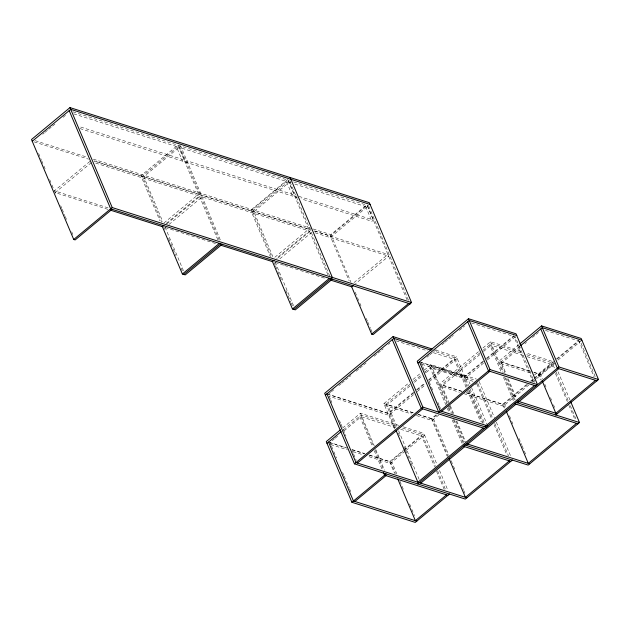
<?xml version="1.0" encoding="UTF-8"?>
<svg xmlns="http://www.w3.org/2000/svg" width="630" height="630" viewBox="0 0 630 630"><rect width="100%" height="100%" fill="white"/><g stroke="black" fill="none" stroke-linecap="round" stroke-linejoin="round"><path stroke-width="0.47" stroke-dasharray="3.15 2.36" d="M42.722 134.229L44.226 132.977M44.982 132.355L47.998 129.851M48.754 129.229L51.77 126.724M52.518 126.102L55.534 123.598M63.079 117.345L66.095 114.841M89.854 161.445L54.416 190.835L108.494 208.01M91.35 162.587L55.157 192.599L108.313 209.483M79.963 128.575L182.535 161.162L184.07 159.886L79.64 126.709M185.385 162.067L186.921 160.792L294.155 194.859L292.619 196.135L185.385 162.067L179.164 147.341L286.398 181.401L292.619 196.135M163.91 223.02L198.592 194.253L94.153 161.083M166.162 223.54L199.34 196.024L94.902 162.847M166.761 223.926L201.442 195.158L308.676 229.225L274.743 257.363M169.013 224.445L202.191 196.93L309.425 230.989L276.247 258.505M287.886 179.408L251.669 209.451L271.821 257.166M252.409 211.223L289.391 180.55L330.419 277.783M290.784 181.03L253.843 211.672L273.247 257.623M291.107 182.897L289.249 182.306L295.47 197.04L297.006 195.765L373.433 220.043L371.889 221.319L301.061 198.812M277.594 258.268L311.527 230.131M279.854 258.788L311.519 232.525M313.157 228.989L330.86 234.612L367.085 204.569M294.84 184.086L365.668 206.585L367.211 205.309L373.433 220.043M408.516 300.337L368.558 205.734L331.608 236.376L313.905 230.753M354.021 282.547L387.946 254.41L388.694 256.174L355.525 283.689M330.616 392.411L328.356 394.278L330.27 398.806M331.364 391.789L334.365 389.301M338.877 385.56L341.129 383.694M341.877 383.072L344.886 380.575M345.634 379.953L348.634 377.464M349.39 376.842L350.894 375.598M356.147 371.235L359.155 368.747M359.903 368.125L362.904 365.628M363.66 365.006L366.66 362.518M374.173 356.289L377.173 353.792M377.929 353.17L380.93 350.682M381.685 350.059L383.182 348.815M388.442 344.452L389.946 343.208M426.943 357.21L429.203 355.336M429.959 354.714L432.975 352.209M433.724 351.587L436.74 349.083M442.016 344.712L444.276 342.83M445.032 342.208L448.048 339.712M448.796 339.082L451.064 337.207M451.812 336.585L453.324 335.333M459.349 330.333L462.365 327.836M463.121 327.206L464.625 325.954M342.625 428.022L360.478 413.217L398.672 425.352M343.374 429.794L361.218 414.989L396.624 426.234M332.199 440.693L334.428 438.85M335.168 438.236L338.129 435.771M344.059 430.857L361.108 416.721L373.748 446.631M394.522 428.888L383.859 403.641L409.24 382.591M412.973 379.496L420.438 373.307M424.179 370.204L430.896 364.636L476.548 379.134M409.988 384.355L384.607 405.413L411.626 413.997M413.713 381.276L421.187 375.07M424.888 372.007L431.644 366.4L475.43 380.315M409.917 386.048L387.568 404.586L396.727 426.258M414.39 382.347L421.84 376.165M426.313 372.456L431.526 368.133L446.788 404.247M413.571 392.262L388.009 413.461L329.309 394.821M416.58 389.773L424.848 382.914M428.605 379.795L456.427 356.722L468.633 385.623M413.65 392.947L388.868 413.501L394.978 427.975M417.406 389.836L424.919 383.607M428.668 380.488L454.206 359.313L466.05 387.356M413.571 394.648L388.749 415.233L329.12 396.286M417.32 391.537L425.597 384.678M429.345 381.567L457.167 358.486L433.881 351.091M478.43 351.729L439.189 384.276L461.554 391.38M482.958 347.973L490.502 341.72L522.183 351.784M479.934 352.871L439.937 386.04L459.506 392.254M482.926 350.39L491.25 343.484L522.931 353.548M479.824 354.595L441.362 386.497L448.253 402.814M483.596 351.469L491.14 345.216L502.622 372.409M482.832 361.344L464.719 376.362L420.927 362.455M486.604 358.21L513.773 335.68M483.651 361.415L464.042 377.677L467.436 385.71M486.667 358.911L513.812 336.396L533.051 381.93M483.58 363.108L465.468 378.126L421.675 364.219M487.337 359.99L516.781 335.57M519.057 344.555L498.802 361.36L532.878 372.18M418.328 414.595L431.377 418.737L436.598 414.406M436.708 415.068L432.235 418.777L447.875 455.797M519.805 346.327L499.551 363.124L530.862 373.07M438.874 414.902L432.125 420.509L416.28 415.477M448.544 406.885L450.056 405.633M475.382 384.631L477.619 382.772M520.459 347.413L500.976 363.581L505.118 373.401M524.955 343.689L526.459 342.444M532.452 337.467L535.453 334.987M536.201 334.365L538.445 332.498M369.125 455.206L389.623 461.719L403.011 450.615M403.751 450.001L423.833 433.345L437.212 465.027M403.082 451.308L390.482 461.758L395.459 473.54M403.822 450.694L421.612 435.936L434.629 466.759M405.248 451.143L390.372 463.483L368.007 456.38M405.988 450.537L424.581 435.117L401.286 427.715M533.791 372.472L538.398 373.936L553.4 361.494M556.408 359.005L578.907 340.342M466.208 392.86L502.551 404.397L526.696 384.371M530.468 381.245L533.484 378.74M534.24 378.118L553.865 361.841L525.908 352.965M557.227 359.068L578.946 341.066L594.027 376.772M527.523 384.434L503.409 404.436L504.937 408.067M531.295 381.315L533.555 379.433M534.311 378.811L551.644 364.439L553.557 368.967M553.416 363.872L539.146 375.7L534.539 374.244M557.904 360.147L581.907 340.239M528.956 384.891L503.291 406.169L464.16 393.734M532.72 381.764L535.744 379.26M536.492 378.638L554.613 363.612L526.656 354.729M72.938 111.825L289.359 180.582M293.58 181.92L368.566 205.742M73.742 113.849L176.313 146.436L182.535 161.162M295.47 197.04L297.329 197.631M35.248 140.703L87.712 157.366M93.334 159.154L312.228 228.69M34.122 141.876L88.46 159.138M94.083 160.918L310.18 229.572M314.323 231.021L387.946 254.41M315.071 232.785L388.694 256.174M545.375 330.404L580.372 341.515L595.452 377.228M471.453 322.938L515.238 336.853L534.476 382.378M165.241 227.572L215.594 243.566M275.326 262.537L283.713 265.206M284.65 265.498L325.655 278.531M523.254 355.414L489.715 344.76L501.197 371.952M526.979 356.604L553.069 364.888L554.605 368.511M530.554 371.212L501.086 361.848L505.992 373.456M534.24 372.377L540.682 374.425L542.572 378.89M435.928 350.209L456.427 356.722M396.002 340.822L427.675 350.886M433.267 352.666L455.632 359.769L467.09 386.899M419.485 361.762L467.003 376.85L470.019 383.993M472.965 381.292L430.101 367.676L445.741 404.704M461.979 391.277L441.48 384.765L448.749 401.987M466.633 392.758L504.835 404.893L505.599 406.704M413.162 412.721L386.143 404.137L396.057 427.613M417.824 414.201L433.66 419.233L448.922 455.348M383.859 403.641L413.674 413.115M326.931 393.829L390.293 413.957M403.334 426.833L423.833 433.345M396.018 427.809L359.683 416.265L372.314 446.182M400.68 429.29L423.037 436.393L435.676 466.302M328.553 442.087L346.256 447.709M351.847 449.481L364.888 453.624M369.55 455.104L391.907 462.207L396.884 473.996M329.994 442.78L346.768 448.103M352.351 449.883L364.463 453.726M330.742 444.544L347.508 449.867M353.099 451.647L363.352 454.899M558.054 371.771L569.922 399.869M556.133 372.141L568.386 401.145M570.3 405.681L576.426 420.186M555.471 373.503L567.346 401.601M568.874 405.224L575.001 419.73M544.832 384.245L545.966 386.922M550.494 397.64L551.62 400.318M553.51 404.783L554.636 407.46M539.256 373.976L541.524 379.331M538.398 373.936L541.028 380.166M508.252 378.811L516.545 398.451M507.386 378.756L516.057 399.286M490.502 341.72L503.504 372.495M505.803 377.929L515.009 399.727M504.535 376.937L514.111 399.601M503.496 377.394L513.45 400.964M509.426 415.769L511.347 420.305M511.725 421.21L512.875 423.927M519.002 438.433L521.679 444.772M522.065 445.686L523.979 450.214M524.365 451.119L526.278 455.655M502.551 404.397L504.441 408.886M479.162 381.496L494.416 417.619M496.322 422.131L510.434 455.545M478.005 383.678L492.495 417.989M494.786 423.407L508.52 455.915M476.957 384.127L491.833 419.344M494.125 424.762L507.095 455.466M471.531 387.568L487.368 425.061M469.996 388.844L484.698 423.659M469.319 390.175L483.273 423.202M468.618 390.521L482.375 423.077M467.578 390.97L480.572 421.722M407.09 299.88L367.132 205.286L330.183 235.927L349.209 280.972M450.285 405.61L454.112 414.682M456.797 421.021L465.601 441.874M365.668 206.585L371.889 221.319M449.788 406.437L452.852 413.69M455.915 420.942L464.719 441.787M430.896 364.636L447.284 403.42M448.741 406.893L451.474 413.359M454.104 419.58L463.68 442.252M448.308 407.862L450.222 412.374M453.269 419.604L463.184 443.079M447.269 408.311L448.796 411.925M452.222 420.052L462.144 443.528M421.289 363.1L422.423 365.778M422.801 366.676L425.439 372.921M429.211 381.851L431.093 386.316M431.471 387.206L433.361 391.671M437.881 402.381L439.015 405.058M439.394 405.956L440.52 408.634M451.206 460.766L453.112 465.286M453.498 466.184L455.403 470.704M460.743 483.344L463.412 489.66M463.798 490.565L464.94 493.274M431.377 418.737L447.379 456.624M439.512 470.468L447.938 490.408M437.59 470.838L445.63 489.872M436.551 471.287L444.205 489.423M330.86 234.612L351.02 282.327M355.202 292.233L357.108 296.738M357.486 297.643L359.391 302.148M359.769 303.046L361.675 307.55M366.243 318.363L367.385 321.064M367.762 321.961L370.424 328.269M370.81 329.175L372.708 333.68M398.632 430.778L419.226 479.532M398.317 432.952L399.491 435.74M404.043 446.512L405.216 449.284M405.57 450.135L407.508 454.702M407.87 455.561L410.555 461.924M410.925 462.798L412.847 467.342M327.891 274.719L287.934 180.125L250.984 210.766L270.396 256.717M399.948 481.249L403.397 489.4M409.524 503.905L411.437 508.441M411.823 509.347L414.501 515.694M389.623 461.719L394.585 473.461M360.478 413.217L374.244 445.812M375.771 449.434L384.576 470.279M375.275 450.253L383.702 470.201M374.236 450.71L382.276 469.744M275.152 262.127L293.8 306.267M274.105 262.568L275.247 265.277M275.625 266.175L277.531 270.68M277.909 271.577L279.815 276.082M280.192 276.987L281.334 279.689M285.902 290.501L287.808 295.005M288.186 295.903L290.847 302.211M291.233 303.117L292.375 305.818M330.655 399.711L332.561 404.232M339.436 420.509L340.586 423.226M340.972 424.132L342.877 428.652M343.263 429.558L345.933 435.889M352.044 450.356L353.194 453.072M353.58 453.978L356.249 460.309M329.978 442.536L331.128 445.252M331.506 446.158L333.427 450.694M333.805 451.6L336.491 457.947M342.61 472.453L343.76 475.17M344.145 476.075L346.059 480.603M346.445 481.517L349.122 487.856M349.508 488.762L351.422 493.298M220.28 239.754L180.7 146.058L143.758 176.699L162.784 221.744M219.232 240.203L179.274 145.609L142.333 176.25L161.737 222.193M217.807 239.754L177.849 145.152L140.907 175.794L159.933 220.839M165.068 227.154L183.716 271.302M163.643 226.698L164.784 229.407M168.588 238.416L170.494 242.92M170.872 243.818L172.778 248.322M173.155 249.22L175.817 255.528M181.149 268.144L182.29 270.845M38.619 153.444L41.281 159.752M41.667 160.65L43.565 165.154M43.95 166.06L45.092 168.761M49.66 179.574L51.558 184.078M51.936 184.976L53.841 189.48M54.219 190.378L56.125 194.883M60.693 205.695L61.834 208.396M62.212 209.302L64.882 215.61M65.26 216.507L67.158 221.012M71.725 231.824L72.867 234.525"/><path stroke-width="0.94" d="M351.493 286.374L371.668 334.128L373.094 334.577L411.548 302.565L369.345 202.695L69.985 107.596L31.5 139.513L73.726 239.479L75.151 239.935L112.101 209.294M32.248 141.278L70.733 109.36L370.101 204.466M73.726 239.479L112.211 207.561L332.38 277.499L293.895 309.417M163.902 225.414L162.39 226.666L110.171 210.073M162.217 226.249L182.385 273.995L219.334 243.353M183.81 274.452L220.76 243.81M222.185 244.259L185.236 274.9L182.385 273.995M273.979 260.387L272.475 261.631L221.193 245.346M272.302 261.222L292.47 308.968L329.411 278.326M353.257 285.563L351.753 286.815L330.317 280.011M371.668 334.128L408.61 303.487L410.035 303.936M432.196 349.028L393.065 336.593L324.647 393.341L354.43 463.845L465.31 499.07L512.347 460.058M325.395 395.105L393.813 338.365L431.085 350.201M468.515 318.709L417.202 361.266L438.693 412.138L490.006 369.582L537.524 384.67L516.033 333.805L468.515 318.709L490.006 369.582M417.95 363.037L469.263 320.481L516.781 335.57M340.397 429.873L326.269 441.591L351.902 502.283L415.257 522.404L449.466 494.038M327.009 443.363L341.153 431.637M354.43 463.845L422.848 407.106L486.21 427.227M357.399 463.019L422.738 408.831M519.805 343.933L541.564 325.891L581.159 338.475L598.5 379.52L555.739 414.981M520.53 345.72L542.312 327.663L581.907 340.239M441.654 411.311L489.888 371.306M351.902 502.283L386.111 473.91M354.863 501.456L385.993 475.634M483.241 428.053L417.903 482.241L396.128 430.684M484.785 426.778L534.555 385.497M417.792 483.974L558.904 366.943L598.5 379.52M420.753 483.147L464.712 446.694M466.255 445.418L516.025 404.137M517.569 402.861L558.786 368.668M446.505 494.857L415.375 520.679L397.758 478.981M595.531 380.347L555.849 413.256L542.28 381.118M509.379 460.884L465.42 497.338L449.017 458.506M576.529 423.352L528.294 463.357L506.473 411.689M570.693 401.68L579.498 422.533L528.184 465.09L464.83 444.961M411.548 302.565L332.341 277.405L330.797 278.68L410.004 303.841M596.964 380.796L557.361 368.219L540.768 328.939M535.98 385.946L488.463 370.857L467.72 321.757M292.47 308.968L295.32 309.873L332.27 279.232L110.675 208.837L69.19 110.636M517.679 401.129L557.274 413.705M516.143 402.405L579.498 422.533M514.6 403.68L577.962 423.809M487.746 425.951L440.228 410.855L419.485 361.762M484.667 428.51L421.312 408.382L392.277 339.641M466.365 443.685L529.72 463.814M463.286 446.237L510.804 461.333M466.846 497.787L355.974 462.57L326.931 393.829M447.93 495.314L384.568 475.185L383.426 472.469M416.8 521.128L353.438 501L328.553 442.087M541.564 325.891L558.904 366.943M393.065 336.593L422.848 407.106M290.154 177.534L332.38 277.499M69.985 107.596L112.211 207.561"/></g></svg>
